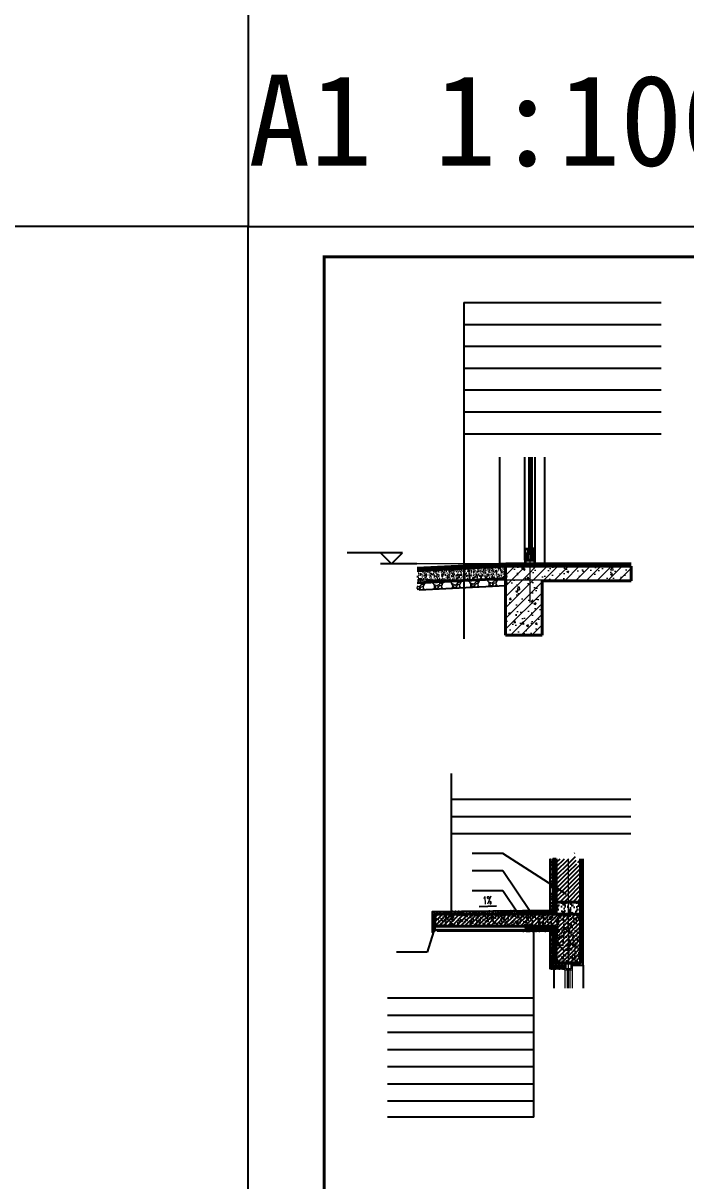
# Model space of a CAD drawing. Extents: x -518115 to 1124316, y -209821 to 1628073.
# Drawn here: x 811761 to 817215, y 928779 to 938306 of the extents above; entities that cross this region are included whole.
import ezdxf

# ---------------------------------------------------------------- set-up
doc = ezdxf.new("R2010")
doc.units = 0
doc.header["$LTSCALE"] = 1000
doc.header["$MEASUREMENT"] = 0
doc.linetypes.add('DOTE', pattern=[2.42, 2, -0.2, 0.02, -0.2])
for name, color, linetype in [('3-保温', 17, 'Continuous'), ('3-面层', 5, 'Continuous'), ('5-平立面看线1', 45, 'Continuous'), ('DIM_ELEV', 3, 'Continuous'), ('DIM_LEAD', 3, 'Continuous'), ('DIM_SYMB', 3, 'Continuous'), ('PUB_HACTH', 252, 'Continuous'), ('PUB_TEXT', 4, 'Continuous'), ('图框', 140, 'Continuous')]:
    doc.layers.add(name, color=color, linetype=linetype)
for name, color, linetype, lineweight in [('DOTE', 19, 'DOTE', 9), ('PUB_HATCH', 8, 'Continuous', 9), ('WALL', 9, 'Continuous', 40), ('WINDOW', 144, 'Continuous', 15)]:
    doc.layers.add(name, color=color, linetype=linetype, lineweight=lineweight)
doc.layers.add('yichutu', color=7, linetype='Continuous', true_color=0xffffff, plot=False)
doc.styles.add('_TCH_DIM', font='SIMPLEX.shx', dxfattribs={"width": 0.7, "bigfont": 'GBCBIG.shx'})
doc.styles.add('_TCH_LABEL', font='')
doc.styles.get('_TCH_LABEL').set_extended_font_data('SimHei')
pattern_1 = [(37.5, (-1250567.275, 1254048.917), (-0.62993358, 19.26823769), [0, -15.2, 0, -17, 0, -16.25]), (7.5, (-1250567.275, 1254048.917), (17.69776705, 28.22146065), [0, -8.2, 0, -13.7, 0, -5.25]), (327.5, (-1250579.575, 1254048.917), (31.14141862, 0.05659054), [0, -5, 0, -18, 0, -23.5]), (317.5, (-1250579.575, 1254048.917), (30.06126605, 8.77675565), [0, -2.5, 0, -11.8, 0, -13.5])]
pattern_2 = [(0, (-1250567.275, 1254048.9174), (11.90625, 6.874075), [7.9375, -15.875]), (120, (-1250567.275, 1254048.9174), (-11.906248578, 6.874077464), [7.9375, -15.875]), (60, (-1250567.275, 1254048.9174), (1.422e-06, 13.748152464), [-15.875, 7.9375])]
pattern_3 = [(45, (-1250567.275, 1254048.917), (-11.22532015, 11.22532015), []), (135, (-1250567.275, 1254048.917), (-11.22532015, -11.22532015), [])]
pattern_4 = [(45, (-1250567.275, 1254066.869), (-17.6776766, 17.6776766), [])]
pattern_5 = [(50, (-1250567.275, 1254048.92), (71.7260183, -6.2752135), [7.5, -82.5]), (355, (-1250567.275, 1254048.92), (-13.8751334, 75.2192134), [6, -66]), (100.4514, (-1250561.3, 1254048.394), (57.8509382, 68.9439542), [6.374019, -70.1142112]), (46.1842, (-1250567.275, 1254068.92), (106.724105, -16.5519014), [11.25, -123.75]), (96.6356, (-1250558.38, 1254067.54), (93.4662706, 97.411787), [9.561029, -105.1713]), (351.1842, (-1250567.27, 1254068.92), (93.4661945, 97.41186), [9, -99]), (21, (-1250557.275, 1254063.92), (59.6907052, -40.261889), [7.5, -82.5]), (326, (-1250557.275, 1254063.92), (24.3315332, 72.5150045), [6, -66]), (71.4514, (-1250552.3, 1254060.56), (84.0222629, 32.2530497), [6.374019, -70.1142112]), (37.5, (-1250567.275, 1254048.917), (1.21598553, 33.28938538), [0, -65.2, 0, -67, 0, -66.25]), (7.5, (-1250567.275, 1254048.917), (26.30695374, 39.4411712), [0, -38.2, 0, -63.7, 0, -25.25]), (327.5, (-1250589.575, 1254048.917), (53.38224362, -2.25548717), [0, -25, 0, -78, 0, -103.5]), (317.5, (-1250599.575, 1254048.917), (58.3186169, 10.0104982), [0, -32.5, 0, -51.8, 0, -73.5])]
pattern_6 = [(45, (-1250567.275, 1254048.917), (-17.67766953, 17.67766953), []), (50, (-1250567.275, 1254048.92), (71.7260183, -6.2752135), [7.5, -82.5]), (355, (-1250567.275, 1254048.92), (-13.8751334, 75.2192134), [6, -66]), (100.4514, (-1250561.3, 1254048.394), (57.8509382, 68.9439542), [6.374019, -70.1142112]), (46.1842, (-1250567.275, 1254068.92), (106.724105, -16.5519014), [11.25, -123.75]), (96.6356, (-1250558.38, 1254067.54), (93.4662706, 97.411787), [9.561029, -105.1713]), (351.1842, (-1250567.27, 1254068.92), (93.4661945, 97.41186), [9, -99]), (21, (-1250557.275, 1254063.92), (59.6907052, -40.261889), [7.5, -82.5]), (326, (-1250557.275, 1254063.92), (24.3315332, 72.5150045), [6, -66]), (71.4514, (-1250552.3, 1254060.56), (84.0222629, 32.2530497), [6.374019, -70.1142112]), (37.5, (-1250567.275, 1254048.917), (1.21598553, 33.28938538), [0, -65.2, 0, -67, 0, -66.25]), (7.5, (-1250567.275, 1254048.917), (26.30695374, 39.4411712), [0, -38.2, 0, -63.7, 0, -25.25]), (327.5, (-1250589.575, 1254048.917), (53.38224362, -2.25548717), [0, -25, 0, -78, 0, -103.5]), (317.5, (-1250599.575, 1254048.917), (58.3186169, 10.0104982), [0, -32.5, 0, -51.8, 0, -73.5])]
pattern_7 = [(45, (-1557535.04, 1142494.77), (-44.1941738, 44.1941738), []), (50, (-1557535.04, 1142494.77), (179.315046, -15.688034), [18.75, -206.25]), (355, (-1557535.04, 1142494.77), (-34.687833, 188.048033), [15, -165]), (100.4514, (-1557520.1, 1142493.47), (144.627345, 172.359886), [15.935047, -175.285528]), (46.1842, (-1557535.04, 1142544.77), (266.810262, -41.379754), [28.125, -309.375]), (96.6356, (-1557512.8, 1142541.32), (233.665676, 243.529468), [23.902572, -262.92825]), (351.1842, (-1557535.04, 1142544.77), (233.665486, 243.52965), [22.5, -247.5]), (21, (-1557510.04, 1142532.27), (149.226763, -100.654723), [18.75, -206.25]), (326, (-1557510.04, 1142532.27), (60.828833, 181.287511), [15, -165]), (71.4514, (-1557497.6, 1142523.88), (210.055657, 80.632624), [15.935047, -175.285528]), (37.5, (-1557535.04, 1142494.77), (3.0399638, 83.2234635), [0, -163, 0, -167.5, 0, -165.625]), (7.5, (-1557535.04, 1142494.77), (65.7673844, 98.602928), [0, -95.5, 0, -159.25, 0, -63.125]), (327.5, (-1557590.79, 1142494.77), (133.455609, -5.638718), [0, -62.5, 0, -195, 0, -258.75]), (317.5, (-1557615.79, 1142494.77), (145.7965423, 25.0262456), [0, -81.25, 0, -129.5, 0, -183.75])]

# ---------------------------------------------------------------- blocks, each defined once
blk = doc.blocks.new('A$C72245D93')
at = {"layer": '图框'}
blk.add_lwpolyline([(0, 0), (21025, 0), (21025, -14850), (0, -14850)], close=True, dxfattribs=at)
blk.add_lwpolyline([(0, 0), (21025, 0), (21025, -14850), (0, -14850)], close=True, dxfattribs=at)
at = {"layer": '图框', "const_width": 25}
blk.add_lwpolyline([(20775, -14600), (20775, -250), (625, -250), (625, -14600)], close=True, dxfattribs=at)
blk = doc.blocks.new('yct-841-594-84100-59399.9999999999-100-1000.0')
at = {"layer": 'yichutu', "color": 7, "true_color": 0xffffff}
blk.add_lwpolyline([(0, 0), (0, 59400), (84100, 59400), (84100, 0)], close=True, dxfattribs=at)
at = {"layer": 'yichutu', "color": 7, "true_color": 0xffffff, "style": '_TCH_LABEL'}
blk.add_text('A1 1:100', height=3000, dxfattribs=at).set_placement((0, 61400))

msp = doc.modelspace()

# ---------------------------------------------------------------- hatches: boundary and pattern name
at = {"layer": '3-保温'}
h = msp.add_hatch(dxfattribs=at)
h.set_pattern_fill('ANSI37', color=256, scale=10)
h.set_pattern_definition(pattern_3)
h.paths.add_polyline_path([(816148.9, 931428.8), (816118.9, 931428.8), (816118.9, 930973.6), (816148.9, 930973.6)])
h = msp.add_hatch(dxfattribs=at)
h.set_pattern_fill('ANSI37', color=256, scale=10)
h.set_pattern_definition(pattern_3)
h.paths.add_polyline_path([(816148.9, 930873.6), (816118.9, 930873.6), (816118.9, 930543.6), (816218.9, 930543.6), (816218.9, 930573.6), (816148.9, 930573.6), (816148.9, 930573.6)])
at = {"layer": 'DIM_SYMB'}
msp.add_hatch(color=256, dxfattribs=at).paths.add_polyline_path([(815515.1, 931033), (815575.1, 931035.6), (815574.7, 931043.6)])
at = {"layer": 'PUB_HACTH', "ltscale": 0.8}
h = msp.add_hatch(dxfattribs=at)
h.set_pattern_fill('AR-CONC', color=256, scale=25, angle=2.86068)
h.set_pattern_definition([(52.8606782, (-1333965.465, 1158950.115), (45.6882796, -1.7067098), [4.7625, -52.3875]), (357.8606782, (-1333965.465, 1158950.115), (-11.1835175, 47.2649187), [3.81, -41.91]), (103.3116782, (-1333961.657, 1158949.973), (34.5049375, 45.558), [4.0475, -44.5225]), (49.0448782, (-1333966.1, 1158962.8), (68.2098655, -7.115264), [7.14375, -78.58125]), (99.4962782, (-1333960.414, 1158962.206), (56.1899994, 64.74137), [6.07125, -66.78375]), (354.0446782, (-1333966.1, 1158962.8), (56.1900976, 64.7412652), [5.715, -62.865]), (23.8606782, (-1333959.598, 1158959.945), (39.1324404, -23.6428395), [4.7625, -52.3875]), (328.8606782, (-1333959.6, 1158959.945), (13.1331625, 46.7607062), [3.81, -41.91]), (74.3120782, (-1333956.337, 1158957.975), (52.2654936, 23.1179638), [4.0475, -44.5225]), (40.36067825, (-1333965.465, 1158950.115), (-0.28379433, 21.15095364), [0, -41.402, 0, -42.545, 0, -42.06875]), (10.3606782, (-1333965.465, 1158950.115), (15.43415785, 25.84763433), [0, -24.257, 0, -40.4495, 0, -16.03375]), (330.36067825, (-1333979.607, 1158949.408), (33.92688386, 0.26134608), [0, -15.875, 0, -49.53, 0, -65.7225]), (320.3606782, (-1333985.95, 1158949.09), (36.6689041, 8.19689118), [0, -20.6375, 0, -32.893, 0, -46.6725])])
h.paths.add_polyline_path([(815003, 933800.1), (815003, 933700), (815737.2, 933736.7), (815732.2, 933836.6)])
h = msp.add_hatch(dxfattribs=at)
h.set_pattern_fill('普通砖', color=256, scale=10)
h.set_pattern_definition(pattern_4)
h.paths.add_polyline_path([(816348.9, 931428.8), (816337.1, 931428.8), (816318.4, 931376.3), (816299.9, 931481.3), (816280.8, 931428.8), (816248.9, 931428.8), (816248.9, 931073.6), (816348.9, 931073.6)])
h = msp.add_hatch(dxfattribs=at)
h.set_pattern_fill('粉刷', color=256, scale=5)
h.set_pattern_definition(pattern_1)
h.paths.add_polyline_path([(816118.9, 931428.8), (816098.9, 931428.8), (816098.9, 931006.1), (816118.9, 931006.3)])
h = msp.add_hatch(dxfattribs=at)
h.set_pattern_fill('普通砖', color=256, scale=10)
h.set_pattern_definition(pattern_4)
h.paths.add_polyline_path([(816248.9, 931428.8), (816148.9, 931428.8), (816148.9, 931073.6), (816248.9, 931073.6)])
h = msp.add_hatch(dxfattribs=at)
h.set_pattern_fill('粉刷', color=256, scale=5)
h.set_pattern_definition(pattern_1)
h.paths.add_polyline_path([(816368.9, 931428.8), (816348.9, 931428.8), (816348.9, 930873.6), (816348.9, 930573.6), (816278.9, 930573.6), (816278.9, 930553.6), (816368.9, 930553.6)])
h = msp.add_hatch(dxfattribs=at)
h.set_pattern_fill('粉刷', color=256, scale=5)
h.set_pattern_definition(pattern_1)
h.paths.add_polyline_path([(815827.7, 931003.4), (815128.9, 930996.4), (815128.9, 930823.6), (815148.9, 930833.6), (815148.9, 930843.6), (815168.9, 930843.6), (815890.8, 930833.6), (815890.8, 930843.6), (815148.9, 930843.6), (815148.9, 930873.6), (815148.9, 930973.6), (815827.7, 930973.6)])
h = msp.add_hatch(color=256, dxfattribs=at)
h.dxf.hatch_style = 1
h.paths.add_polyline_path([(815847.7, 931003.6), (815827.7, 931003.4), (815827.7, 930973.6), (815847.7, 930973.6)])
h = msp.add_hatch(dxfattribs=at)
h.set_pattern_fill('HONEY', color=256, scale=5)
h.set_pattern_definition(pattern_2)
h.paths.add_polyline_path([(815890.8, 931004), (815847.7, 931003.6), (815847.7, 930973.6), (815890.8, 930973.6)])
h = msp.add_hatch(dxfattribs=at)
h.set_pattern_fill('HONEY', color=256, scale=5)
h.set_pattern_definition(pattern_2)
h.paths.add_polyline_path([(816118.9, 931006.3), (815890.8, 931004), (815890.8, 930973.6), (816118.9, 930973.6)])
h = msp.add_hatch(dxfattribs=at)
h.set_pattern_fill('混凝土', color=256, scale=10)
h.set_pattern_definition(pattern_5)
h.paths.add_polyline_path([(816248.9, 931073.6), (816148.9, 931073.6), (816148.9, 930973.6), (816248.9, 930973.6)])
h = msp.add_hatch(dxfattribs=at)
h.set_pattern_fill('混凝土', color=256, scale=10)
h.set_pattern_definition(pattern_5)
h.paths.add_polyline_path([(816348.9, 931073.6), (816248.9, 931073.6), (816248.9, 930973.6), (816348.9, 930973.6)])
h = msp.add_hatch(dxfattribs=at)
h.set_pattern_fill('钢筋混凝土', color=256, scale=10)
h.set_pattern_definition(pattern_6)
h.paths.add_polyline_path([(816248.9, 930973.6), (816148.9, 930973.6), (815148.9, 930973.6), (815148.9, 930873.6), (816148.9, 930873.6), (816148.9, 930573.6), (816248.9, 930573.6)])
h = msp.add_hatch(dxfattribs=at)
h.set_pattern_fill('钢筋混凝土', color=256, scale=10)
h.set_pattern_definition(pattern_6)
h.paths.add_polyline_path([(816348.9, 930873.6), (816348.9, 930973.6), (816248.9, 930973.6), (816248.9, 930573.6), (816278.9, 930573.6), (816348.9, 930573.6)])
h = msp.add_hatch(dxfattribs=at)
h.set_pattern_fill('HONEY', color=256, scale=5)
h.set_pattern_definition(pattern_2)
h.paths.add_polyline_path([(815890.8, 930873.6), (815148.9, 930873.6), (815148.9, 930843.6), (815890.8, 930843.6)])
h = msp.add_hatch(dxfattribs=at)
h.set_pattern_fill('HONEY', color=256, scale=5)
h.set_pattern_definition(pattern_2)
h.paths.add_polyline_path([(816118.9, 930873.6), (815890.8, 930873.6), (815890.8, 930843.6), (816118.9, 930843.6)])
h = msp.add_hatch(dxfattribs=at)
h.set_pattern_fill('粉刷', color=256, scale=5)
h.set_pattern_definition(pattern_1)
h.paths.add_polyline_path([(816118.9, 930843.6), (815890.8, 930843.6), (815890.8, 930833.6), (816098.9, 930833.6), (816098.9, 930523.6), (816218.9, 930523.6), (816218.9, 930543.6), (816118.9, 930543.6)])
at = {"layer": 'PUB_HATCH'}
h = msp.add_hatch(dxfattribs=at)
h.set_pattern_fill('钢筋混凝土', color=256, scale=25, style=0)
h.set_pattern_definition(pattern_7)
h.paths.add_polyline_path([(816031.4, 933716.7), (815731.4, 933836.7), (815731.4, 933269.7), (816031.4, 933269.7)])
h = msp.add_hatch(dxfattribs=at)
h.set_pattern_fill('钢筋混凝土', color=256, scale=25, style=0)
h.set_pattern_definition(pattern_7)
h.paths.add_polyline_path([(816763.9, 933716.7), (816763.9, 933836.7), (815731.4, 933836.7), (816031.4, 933716.7)])
at = {"layer": 'PUB_HATCH', "linetype": 'ByBlock'}
h = msp.add_hatch(dxfattribs=at)
h.set_pattern_fill('卵石砌体', color=256, scale=20, angle=2.86068, style=0)
h.set_pattern_definition([(2.860678, (-1333860.6, 1158955.36), (-7.486127, 149.813077), [7.5, -22.5, 7.5, -112.5]), (2.860678, (-1333823.89, 1158972.21), (-7.486127, 149.813077), [7.5, -142.5]), (2.860678, (-1333899.55, 1158983.45), (-7.486127, 149.813077), [15, -135]), (2.860678, (-1333937.37, 1158989.07), (-7.486127, 149.813077), [22.5, -127.5]), (2.860678, (-1333862.84, 1159000.3), (-7.486127, 149.813077), [15, -15, 22.5, -97.5]), (2.860678, (-1333871.45, 1159022.4), (-7.486127, 149.813077), [22.5, -127.5]), (2.860678, (-1333909.28, 1159028.02), (-7.486127, 149.813077), [22.5, -52.5, 22.5, -52.5]), (2.860678, (-1333940.37, 1159048.99), (-7.486127, 149.813077), [22.5, -7.5, 7.5, -112.5]), (2.860678, (-1333843.74, 1159068.84), (-7.486127, 149.813077), [7.5, -142.5]), (2.860678, (-1333874.45, 1159082.32), (-7.486127, 149.813077), [15, -135]), (92.860678, (-1333972.2, 1159084.95), (-149.813077, -7.486127), [15, -135]), (92.860678, (-1333951.98, 1158980.83), (-149.813077, -7.486127), [7.5, -15, 22.5, -105]), (92.860678, (-1333915.28, 1158997.68), (-149.813077, -7.486127), [30, -7.5, 7.5, -105]), (92.860678, (-1333894.68, 1159036.26), (-149.813077, -7.486127), [22.5, -127.5]), (92.860678, (-1333883.82, 1158969.21), (-149.813077, -7.486127), [15, -135]), (92.860678, (-1333882.31, 1159089.44), (-149.813077, -7.486127), [15, -135]), (92.860678, (-1333870.33, 1158999.92), (-149.813077, -7.486127), [15, -75, 7.5, -52.5]), (92.860678, (-1333851.6, 1159075.95), (-149.813077, -7.486127), [7.5, -7.5, 7.5, -127.5]), (92.860678, (-1333840.74, 1159008.91), (-149.813077, -7.486127), [15, -22.5, 15, -97.5]), (92.860678, (-1333831.38, 1158971.83), (-149.813077, -7.486127), [15, -135]), (47.860678, (-1333958.72, 1158965.47), (-7.486127, 149.8130763), [21.21315, -42.426404, 31.8198, -116.672678]), (47.860678, (-1333966.21, 1158965.1), (-7.486127, 149.8130763), [21.213203, -190.91883]), (47.860678, (-1333884.56, 1158984.2), (-7.486127, 149.8130763), [21.213203, -190.91883]), (47.860678, (-1333903.29, 1159058.35), (-7.486127, 149.8130763), [21.213203, -190.91883]), (47.860678, (-1333832.13, 1158986.82), (-7.486127, 149.8130763), [21.213203, -190.91883]), (47.860678, (-1333960.22, 1158995.43), (-7.486127, 149.8130763), [10.606602, -201.52542]), (47.860678, (-1333947.48, 1159041.13), (-7.486127, 149.8130763), [10.606602, -201.52542]), (47.860678, (-1333929.88, 1158989.44), (-7.486127, 149.8130763), [10.606602, -201.52542]), (47.860678, (-1333917.52, 1159042.62), (-7.486127, 149.8130763), [10.606602, -201.52542]), (47.860678, (-1333871.08, 1159014.91), (-7.486127, 149.8130763), [10.606602, -201.52542]), (47.860678, (-1333875.2, 1159097.3), (-7.486127, 149.8130763), [10.606602, -201.52542]), (47.860678, (-1333859.47, 1159083.07), (-7.486127, 149.8130763), [10.606602, -201.52542]), (47.860678, (-1333847.86, 1159001.05), (-7.486127, 149.8130763), [10.606602, -201.52542]), (47.860678, (-1333838.5, 1158963.97), (-7.486127, 149.8130763), [10.606602, -201.52542]), (47.860678, (-1333841.49, 1159023.89), (-7.486127, 149.8130763), [10.606602, -201.52542]), (47.860678, (-1333845.24, 1159098.8), (-7.486127, 149.8130763), [10.606602, -201.52542]), (47.860678, (-1333836.25, 1159069.21), (-7.486127, 149.8130763), [10.606602, -201.52542]), (137.860678, (-1333866.96, 1159082.7), (-149.8130763, -7.486127), [10.606602, -201.52542]), (137.860678, (-1333852.73, 1159098.43), (-149.8130763, -7.486127), [10.606602, -201.52542]), (137.860678, (-1333843.74, 1159068.84), (-149.8130763, -7.486127), [10.606602, -201.52542]), (137.860678, (-1333822.76, 1159099.92), (-149.8130763, -7.486127), [10.606602, -201.52542]), (137.860678, (-1333895.05, 1159043.75), (-149.8130763, -7.486127), [10.606602, -201.52542]), (137.860678, (-1333909.28, 1159028.02), (-149.8130763, -7.486127), [10.606602, -201.52542]), (137.860678, (-1333952.35, 1158988.32), (-149.8130763, -7.486127), [10.606602, -201.52542]), (137.860678, (-1333937.37, 1158989.07), (-149.8130763, -7.486127), [10.606602, -201.52542]), (137.860678, (-1333925.01, 1159042.25), (-149.8130763, -7.486127), [10.606602, -201.52542]), (137.860678, (-1333953.85, 1159018.28), (-149.8130763, -7.486127), [10.606602, -201.52542]), (137.860678, (-1333862.84, 1159000.3), (-149.8130763, -7.486127), [10.606602, -201.52542]), (137.860678, (-1333841.12, 1159016.4), (-149.8130763, -7.486127), [10.606602, -201.52542]), (137.860678, (-1333832.13, 1158986.82), (-149.8130763, -7.486127), [10.606602, -201.52542]), (137.860678, (-1333832.88, 1159001.8), (-149.8130763, -7.486127), [10.606602, -201.52542]), (137.860678, (-1333823.89, 1158972.21), (-149.8130763, -7.486127), [10.606602, -201.52542]), (137.860678, (-1333948.23, 1159056.11), (-149.8130763, -7.486127), [21.213203, -190.91883]), (137.860678, (-1333871.08, 1159014.91), (-149.8130763, -7.486127), [21.213203, -190.91883]), (137.860678, (-1333875.95, 1158962.1), (-149.8130763, -7.486127), [53.033008, -159.099024]), (29.4257294, (-1333969.21, 1159025.02), (149.8130758, 7.4861281), [16.77, -318.64018]), (29.4257294, (-1333944.49, 1158981.2), (149.8130758, 7.4861281), [16.77, -318.64018]), (29.4257294, (-1333917.896, 1159050.114), (149.8130758, 7.4861281), [16.77, -318.64018]), (29.4257294, (-1333853.105, 1158955.73), (149.8130758, 7.4861281), [16.77, -318.64018]), (29.4257294, (-1333877.45, 1158992.06), (149.8130758, 7.4861281), [16.77, -318.64018]), (29.4257294, (-1333863.964, 1159022.77), (149.8130758, 7.4861281), [16.77, -318.64018]), (29.4257294, (-1333889.056, 1159074.08), (149.8130758, 7.4861281), [16.77, -318.64018]), (29.4257294, (-1333836.25, 1159069.21), (149.8130758, 7.4861281), [16.77, -318.64018]), (66.295627, (-1333954.226, 1159025.77), (-7.4861268, 149.8130764), [16.77, -318.64018]), (66.295627, (-1333954.6, 1159033.26), (-7.4861268, 149.8130764), [16.77, -318.64018]), (66.295627, (-1333895.8, 1159058.73), (-7.4861268, 149.8130764), [33.54, -301.87018]), (66.295627, (-1333842.99, 1159053.86), (-7.4861268, 149.8130764), [16.77, -318.64018]), (66.295627, (-1333849.36, 1159031.01), (-7.4861268, 149.8130764), [16.77, -318.64018]), (66.295627, (-1333922.767, 1158997.305), (-7.4861268, 149.8130764), [16.77, -318.64018]), (66.295627, (-1333851.98, 1159083.445), (-7.4861268, 149.8130764), [16.77, -318.64018]), (66.295627, (-1333829.13, 1159077.08), (-7.4861268, 149.8130764), [16.77, -318.64018]), (119.4257294, (-1333963.96, 1159070.34), (-7.4861281, 149.8130758), [16.77, -318.64018]), (119.4257294, (-1333875.58, 1158954.607), (-7.4861281, 149.8130758), [16.77, -318.64018]), (119.4257294, (-1333947.86, 1159048.616), (-7.4861281, 149.8130758), [16.77, -318.64018]), (119.4257294, (-1333834.75, 1159039.25), (-7.4861281, 149.8130758), [16.77, -318.64018]), (119.4257294, (-1333886.81, 1159029.14), (-7.4861281, 149.8130758), [16.77, -318.64018]), (119.4257294, (-1333843.364, 1159061.35), (-7.4861281, 149.8130758), [16.77, -318.64018]), (119.4257294, (-1333916.77, 1159027.64), (-7.4861281, 149.8130758), [16.77, -318.64018]), (119.4257294, (-1333945.24, 1158996.18), (-7.4861281, 149.8130758), [16.77, -318.64018]), (156.295627, (-1333956.1, 1159063.223), (-149.8130764, -7.4861268), [16.77, -318.64018]), (156.295627, (-1333899.546, 1158983.446), (-149.8130764, -7.4861268), [16.77, -318.64018]), (156.295627, (-1333932.88, 1159049.365), (-149.8130764, -7.4861268), [16.77, -318.64018]), (156.295627, (-1333839.995, 1158993.93), (-149.8130764, -7.4861268), [16.77, -318.64018]), (156.295627, (-1333860.595, 1158955.355), (-149.8130764, -7.4861268), [16.77, -318.64018]), (156.295627, (-1333851.6, 1159075.954), (-149.8130764, -7.4861268), [16.77, -318.64018]), (156.295627, (-1333871.455, 1159022.4), (-149.8130764, -7.4861268), [16.77, -318.64018]), (156.295627, (-1333956.1, 1159063.223), (-149.8130764, -7.4861268), [16.77, -318.64018]), (156.295627, (-1333819.395, 1159032.51), (-149.8130764, -7.4861268), [16.77, -318.64018]), (246.295627, (-1333958.72, 1158965.47), (7.4861268, -149.8130764), [16.77, -318.64018])])
h.paths.add_polyline_path([(815003, 933646.9), (815019.8, 933640.8), (815740.2, 933676.8), (815737.2, 933736.7), (815003, 933700)])

# ---------------------------------------------------------------- linework, layer by layer
for p, q in [((815888.9, 933886.7), (815888.9, 934735.2)), ((815973.9, 933981.7), (815973.9, 934735.2)), ((815888.9, 933981.7), (815919, 933981.7)), ((815888.9, 933931.7), (815888.9, 933981.7)), ((815893.9, 933936.7), (815888.9, 933936.7)), ((815888.9, 933936.7), (815893.9, 933936.7)), ((815888.9, 933886.7), (815888.9, 933936.7)), ((815893.9, 933976.7), (815914, 933976.7)), ((815893.9, 933941.7), (815893.9, 933976.7)), ((815914, 933941.7), (815893.9, 933941.7)), ((815968, 933936.7), (815893.9, 933936.7)), ((815893.9, 933936.7), (815898.9, 933936.7)), ((815898.9, 933941.7), (815914, 933941.7)), ((815914, 933976.7), (815914, 933941.7)), ((815919, 933981.7), (815919, 933941.7)), ((815957.8, 933941.7), (815919, 933941.7)), ((815919, 933941.7), (815957.8, 933941.7)), ((815919, 933936.7), (815919, 933934.7)), ((815925.4, 933956.9), (815951.4, 933956.9)), ((815925.4, 933956.9), (815925.4, 933941.7)), ((815925.4, 933956.9), (815951.4, 933941.7)), ((815925.4, 933941.7), (815951.4, 933956.9)), ((815938, 933934.7), (815938, 933936.7)), ((815938, 933936.7), (815968.9, 933936.7)), ((815951.4, 933956.9), (815951.4, 933941.7)), ((815962.9, 933981.7), (815957.8, 933981.7)), ((815957.8, 933941.7), (815957.8, 933981.7)), ((815962.9, 933981.7), (815962.9, 933936.7)), ((815963.9, 933976.7), (815963.9, 933981.7)), ((815973.9, 933981.7), (815963.9, 933981.7)), ((815968.9, 933976.7), (815963.9, 933976.7)), ((815968.9, 933936.7), (815968.9, 933976.7)), ((815973.9, 933931.7), (815973.9, 933981.7)), ((815973.9, 933886.7), (815973.9, 933936.7)), ((815888.9, 933921), (815888.9, 933902.1)), ((815888.9, 933886.7), (815888.9, 933856.7)), ((815973.9, 933886.7), (815888.9, 933886.7)), ((815973.9, 933886.7), (815888.9, 933886.7)), ((815888.9, 933856.7), (815973.9, 933856.7)), ((815908.9, 933931.7), (815893.9, 933931.7)), ((815908.9, 933931.7), (815893.9, 933931.7)), ((815893.9, 933931.7), (815908.9, 933931.7)), ((815893.9, 933891.7), (815893.9, 933931.7)), ((815893.9, 933891.7), (815908.9, 933891.7)), ((815893.9, 933881.7), (815893.9, 933861.7)), ((815968.9, 933881.7), (815893.9, 933881.7)), ((815893.9, 933861.7), (815968.9, 933861.7)), ((815908.9, 933931.7), (815908.9, 933891.7)), ((815913.9, 933934.7), (815919, 933934.7)), ((815913.9, 933934.7), (815913.9, 933928.7)), ((815913.9, 933928.7), (815919, 933928.7)), ((815913.9, 933926.7), (815913.9, 933896.7)), ((815913.9, 933926.7), (815919, 933926.7)), ((815919, 933896.7), (815913.9, 933896.7)), ((815913.9, 933894.7), (815913.9, 933888.7)), ((815919, 933894.7), (815913.9, 933894.7)), ((815919, 933888.7), (815913.9, 933888.7)), ((815919, 933928.7), (815919, 933926.7)), ((815919, 933896.7), (815919, 933894.7)), ((815919, 933888.7), (815919, 933886.7)), ((815938, 933934.7), (815943.9, 933934.7)), ((815938, 933928.7), (815943.9, 933928.7)), ((815938, 933926.7), (815938, 933928.7)), ((815938, 933926.7), (815943.9, 933926.7)), ((815938, 933894.7), (815938, 933896.7)), ((815943.9, 933896.7), (815938, 933896.7)), ((815943.9, 933894.7), (815938, 933894.7)), ((815938, 933886.7), (815938, 933888.7)), ((815943.9, 933888.7), (815938, 933888.7)), ((815943.9, 933934.7), (815943.9, 933928.7)), ((815943.9, 933934.7), (815943.9, 933928.7)), ((815943.9, 933926.7), (815943.9, 933896.7)), ((815943.9, 933926.7), (815943.9, 933896.7)), ((815943.9, 933894.7), (815943.9, 933888.7)), ((815943.9, 933894.7), (815943.9, 933888.7)), ((815968.9, 933931.7), (815948.9, 933931.7)), ((815948.9, 933931.7), (815968.9, 933931.7)), ((815948.9, 933931.7), (815948.9, 933891.7)), ((815948.9, 933931.7), (815948.9, 933891.7)), ((815948.9, 933891.7), (815968.9, 933891.7)), ((815968.9, 933891.7), (815968.9, 933931.7)), ((815968.9, 933861.7), (815968.9, 933881.7)), ((815973.9, 933856.7), (815973.9, 933886.7))]:
    msp.add_line(p, q)
at = {"color": 4}
for p, q in [((815925.4, 933956.9), (815925.4, 934735.2)), ((815933.4, 933956.9), (815933.4, 934735.2)), ((815943.4, 933956.9), (815943.4, 934735.2)), ((815951.4, 933956.9), (815951.4, 934735.2))]:
    msp.add_line(p, q, dxfattribs=at)
for centre, start, end in [((815920.1, 933987.2), 258.69778, 339.24089), ((815920.1, 933975.5), 258.69778, 339.24089), ((815956.7, 933987.2), 200.75911, 281.30222), ((815956.7, 933975.5), 200.75911, 281.30222)]:
    msp.add_arc(centre, 5.68, start, end)
at = {"layer": '3-面层', "ltscale": 0.8}
for p, q in [((816098.9, 931006.1), (816098.9, 931428.8)), ((816118.9, 931428.8), (816118.9, 930973.6)), ((816148.9, 931428.8), (816118.9, 931428.8)), ((816148.9, 930973.6), (816148.9, 931428.8)), ((815827.7, 931003.6), (815827.7, 930973.6)), ((815847.7, 931003.6), (815847.7, 930973.6)), ((815148.9, 930973.6), (816148.9, 930973.6)), ((815148.9, 930873.6), (815148.9, 930973.6)), ((815148.9, 930973.6), (815148.9, 930843.6)), ((816148.9, 930873.6), (815148.9, 930873.6)), ((815148.9, 930873.6), (815148.9, 930843.6)), ((815148.9, 930843.6), (816118.9, 930843.6)), ((816118.9, 930873.6), (816118.9, 930543.6)), ((816148.9, 930573.6), (816148.9, 930873.6)), ((816118.9, 930543.6), (816218.9, 930543.6)), ((816218.9, 930573.6), (816148.9, 930573.6)), ((816218.9, 930543.6), (816218.9, 930573.6))]:
    msp.add_line(p, q, dxfattribs=at)
at = {"layer": '3-面层'}
for points in [[(815681.4, 934735.2), (815681.4, 933856.7)], [(816051.4, 934735.2), (816051.4, 933856.7)]]:
    msp.add_lwpolyline(points, dxfattribs=at)
at = {"layer": '3-面层', "ltscale": 0.8}
for points in [[(816278.9, 930553.6), (816368.9, 930553.6), (816368.9, 931428.8)], [(815148.9, 930833.6), (815128.9, 930823.6), (815128.9, 930996.4), (816118.9, 931006.3)], [(815148.9, 930833.6), (815148.9, 930843.6), (815168.9, 930843.6), (815168.9, 930833.6)], [(816218.9, 930523.6), (816098.9, 930523.6), (816098.9, 930833.6), (815168.9, 930833.6)]]:
    msp.add_lwpolyline(points, dxfattribs=at)
at = {"layer": '5-平立面看线1', "ltscale": 0.8}
for points in [[(816128.9, 930523.6), (816128.9, 930365.4)], [(816368.9, 930553.6), (816368.9, 930365.4)]]:
    msp.add_lwpolyline(points, dxfattribs=at)
at = {"layer": 'DIM_ELEV'}
for p, q in [((814881.9, 933946.7), (814427.5, 933946.7)), ((814791.9, 933856.7), (814701.9, 933946.7)), ((814791.9, 933856.7), (814881.9, 933946.7)), ((815001.9, 933856.7), (814701.9, 933856.7))]:
    msp.add_line(p, q, dxfattribs=at)
at = {"layer": 'DIM_LEAD'}
for p, q in [((815388, 936007.4), (815388, 933239.8)), ((815388, 936007.4), (817011.8, 936007.4)), ((815388, 935827.4), (817011.8, 935827.4)), ((815388, 935647.4), (817011.8, 935647.4)), ((815388, 935467.4), (817011.8, 935467.4)), ((815388, 935287.4), (817011.8, 935287.4)), ((815388, 935107.4), (817011.8, 935107.4)), ((815388, 934927.4), (817011.8, 934927.4)), ((815285.7, 930926.9), (815285.7, 932130.9)), ((815285.7, 931919), (816761.8, 931919)), ((815285.7, 931777.6), (816761.8, 931777.6)), ((815285.7, 931636.2), (816761.8, 931636.2)), ((815709.7, 931473.9), (815455.5, 931473.9)), ((816228.7, 931137.9), (815709.7, 931473.9)), ((815709.7, 931330.9), (815455.5, 931330.9)), ((815934, 930994.9), (815709.7, 931330.9)), ((815709.7, 931166.9), (815455.5, 931166.9)), ((815838.7, 930973.6), (815709.7, 931166.9)), ((815138.9, 930828.6), (815086.7, 930661.9)), ((815963.8, 929302.9), (815963.8, 930875.9)), ((815086.7, 930661.9), (814832.5, 930661.9)), ((815963.8, 930282.3), (814759.7, 930282.3)), ((815963.8, 930140.9), (814759.7, 930140.9)), ((815963.8, 929999.5), (814759.7, 929999.5)), ((815963.8, 929858.1), (814759.7, 929858.1)), ((815963.8, 929716.7), (814759.7, 929716.7)), ((815963.8, 929575.3), (814759.7, 929575.3)), ((815963.8, 929433.9), (814759.7, 929433.9)), ((815963.8, 929302.9), (814759.7, 929302.9))]:
    msp.add_line(p, q, dxfattribs=at)
at = {"layer": 'DIM_SYMB'}
msp.add_lwpolyline([(815655.4, 931039), (815515.1, 931033)], dxfattribs=at)
at = {"layer": 'DOTE', "color": 4}
msp.add_line((815931.4, 934735.2), (815931.4, 933539.7), dxfattribs=at)
at = {"layer": 'DOTE'}
for p, q in [((816763.9, 933856.7), (815001.9, 933856.7)), ((816765, 933721.6), (815003, 933721.6)), ((816248.9, 930365.4), (816248.9, 931428.8))]:
    msp.add_line(p, q, dxfattribs=at)
at = {"layer": 'PUB_HACTH', "ltscale": 0.8}
msp.add_lwpolyline([(815732.5, 933676.4), (815019.8, 933640.8)], dxfattribs=at)
at = {"layer": 'PUB_HACTH', "ltscale": 0.8, "const_width": 5}
msp.add_lwpolyline([(816148.9, 931273.6), (816148.9, 930973.6), (815148.9, 930973.6), (815148.9, 930873.6), (815448.9, 930873.6)], dxfattribs=at)
at = {"layer": 'WALL', "ltscale": 0.8}
for q in [(815003, 933820.1), (816763.9, 933856.7)]:
    msp.add_line((815733.3, 933856.7), q, dxfattribs=at)
at = {"layer": 'WALL', "color": 2}
for p, q in [((815731.4, 933836.7), (815731.4, 933269.7)), ((816763.9, 933836.7), (815731.4, 933836.7)), ((816031.4, 933716.7), (816031.4, 933269.7)), ((816763.9, 933716.7), (816031.4, 933716.7)), ((816148.9, 931073.6), (816348.9, 931073.6)), ((816148.9, 930973.6), (816348.9, 930973.6))]:
    msp.add_line(p, q, dxfattribs=at)
at = {"layer": 'WALL'}
for p, q in [((816763.9, 933716.7), (816763.9, 933836.7)), ((816031.4, 933269.7), (815731.4, 933269.7))]:
    msp.add_line(p, q, dxfattribs=at)
at = {"layer": 'WALL', "color": 2, "ltscale": 0.8}
for points in [[(815732.2, 933836.6), (815003, 933800.1)], [(815003, 933700), (815732.5, 933736.5)]]:
    msp.add_lwpolyline(points, dxfattribs=at)
at = {"layer": 'WALL', "color": 2}
for points in [[(816148.9, 930873.6), (815148.9, 930873.6), (815148.9, 930973.6), (816148.9, 930973.6), (816148.9, 931428.8)], [(816348.9, 931428.8), (816348.9, 930873.6)], [(816348.9, 930873.6), (816348.9, 930573.6), (816148.9, 930573.6), (816148.9, 930873.6)]]:
    msp.add_lwpolyline(points, dxfattribs=at)
at = {"layer": 'WINDOW'}
for p, q in [((816218.9, 930513.6), (816218.9, 930365.4)), ((816238.9, 930513.6), (816238.9, 930365.4)), ((816258.9, 930513.6), (816258.9, 930365.4)), ((816278.9, 930513.6), (816278.9, 930365.4))]:
    msp.add_line(p, q, dxfattribs=at)
for points in [[(816218.9, 930573.6), (816278.9, 930573.6), (816278.9, 930513.6), (816218.9, 930513.6)], [(816218.9, 930573.6), (816278.9, 930573.6), (816278.9, 930513.6), (816218.9, 930513.6)], [(816228.9, 930563.6), (816268.9, 930563.6), (816268.9, 930523.6), (816228.9, 930523.6)], [(816228.9, 930563.6), (816268.9, 930563.6), (816268.9, 930523.6), (816228.9, 930523.6)]]:
    msp.add_lwpolyline(points, close=True, dxfattribs=at)
at = {"layer": '图框', "color": 2}
msp.add_lwpolyline([(813614.1, 936632.1), (782614.1, 936632.1), (782614.1, 954632.1), (813614.1, 954632.1)], close=True, dxfattribs=at)

# ---------------------------------------------------------------- block references
msp.add_blockref('A$C72245D93', (813614.1, 936632.1))
at = {"layer": 'yichutu', "xscale": 0.25, "yscale": 0.25, "zscale": 0.25}
msp.add_blockref('yct-841-594-84100-59399.9999999999-100-1000.0', (813614.1, 921782.1), dxfattribs=at)

# ---------------------------------------------------------------- texts
at = {"layer": 'PUB_TEXT', "style": '_TCH_DIM', "width": 0.505556}
msp.add_text('1%%%', height=63, rotation=2.45136, dxfattribs=at).set_placement((815545.4, 931054.8))

doc.saveas('drawing.dxf')
